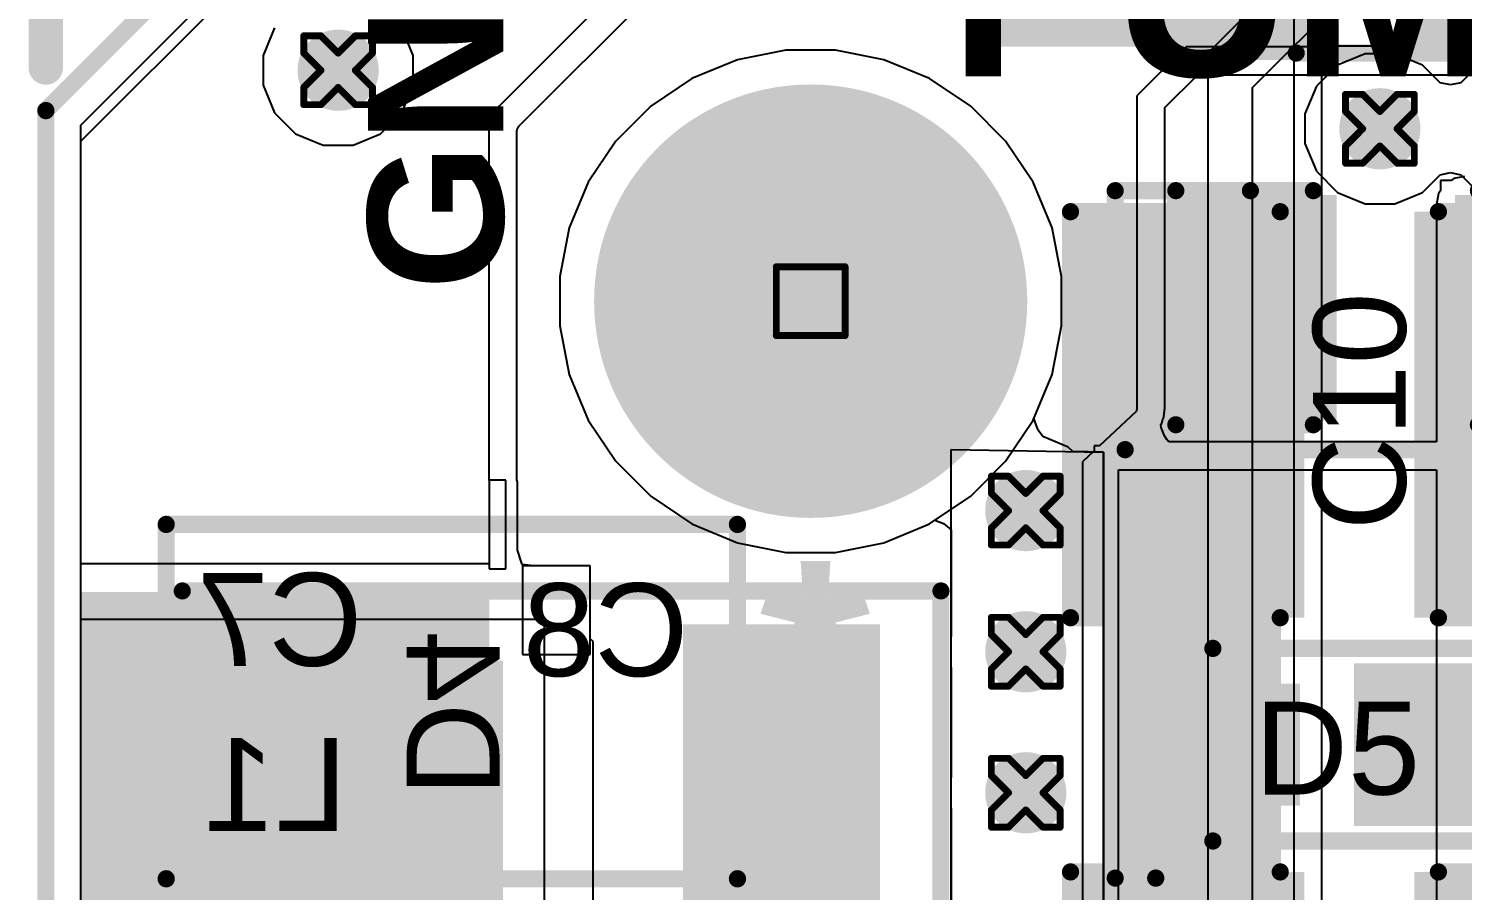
# Model space of a CAD drawing. Header units: inches. Extents: x -6 to 328, y -6 to 90.
# Drawn here: x -5.78 to 4.81, y 26.65 to 33.01 of the extents above; entities that cross this region are included whole.
import ezdxf

# ---------------------------------------------------------------- set-up
doc = ezdxf.new("R2010")
doc.units = ezdxf.units.IN
for name, color, linetype in [('Board Outline', 216, 'Continuous'), ('Bottom Layer', 5, 'Continuous'), ('Bottom Overlay', 54, 'Continuous'), ('Bottom Paste', 16, 'Continuous'), ('Bottom Solder', 6, 'Continuous'), ('Designators', 56, 'Continuous'), ('Dimensions', 6, 'Continuous'), ('Drill Drawing', 1, 'Continuous'), ('GND', 76, 'Continuous'), ('Pad Holes', 156, 'Continuous'), ('PWR', 16, 'Continuous'), ('Top Layer', 1, 'Continuous'), ('Top Overlay', 2, 'Continuous'), ('Top Paste', 8, 'Continuous'), ('Top Solder', 216, 'Continuous'), ('Via Holes', 16, 'Continuous')]:
    doc.layers.add(name, color=color, linetype=linetype)
doc.styles.add('Arial', font='', dxfattribs={"height": 0.2})
doc.styles.add('Arial_Bold', font='', dxfattribs={"height": 0.2})
doc.styles.get('Arial').set_extended_font_data('Arial')
doc.styles.get('Arial_Bold').set_extended_font_data('Arial', bold=True)

# ---------------------------------------------------------------- blocks, each defined once
blk = doc.blocks.new('FEXL0550A_150M_46')
at = {"layer": 'Top Layer'}
for points in [[(-2.25, 2.35), (-1, 2.35), (-1, -2.35), (-2.25, -2.35)], [(1, 2.35), (2.25, 2.35), (2.25, -2.35), (1, -2.35)]]:
    blk.add_hatch(color=1, dxfattribs=at).paths.add_polyline_path(points)
at = {"layer": 'Top Paste'}
for points in [[(-2.25, 2.35), (-1, 2.35), (-1, -2.35), (-2.25, -2.35)], [(1, 2.35), (2.25, 2.35), (2.25, -2.35), (1, -2.35)]]:
    blk.add_hatch(color=8, dxfattribs=at).paths.add_polyline_path(points)
at = {"layer": 'Top Solder'}
for points in [[(-2.352, 2.452), (-0.898, 2.452), (-0.898, -2.452), (-2.352, -2.452)], [(0.898, 2.452), (2.352, 2.452), (2.352, -2.452), (0.898, -2.452)]]:
    blk.add_hatch(color=216, dxfattribs=at).paths.add_polyline_path(points)
at = {"layer": 'Top Overlay', "const_width": 0.127}
for points in [[(-2.802, 2.699), (2.802, 2.699)], [(-2.802, -2.692), (-2.802, 2.699)], [(2.802, -2.692), (2.802, 2.699)], [(-2.794, -2.692), (2.802, -2.692)]]:
    blk.add_lwpolyline(points, dxfattribs=at)
at = {"layer": 'Top Overlay', "const_width": 0.0635}
for points in [[(-2.834, 2.699, 1), (-2.771, 2.699, 1)], [(-2.834, 2.699, 1), (-2.771, 2.699, 1)], [(2.771, 2.699, 1), (2.834, 2.699, 1)], [(2.771, 2.699, 1), (2.834, 2.699, 1)], [(-2.834, -2.692, 1), (-2.771, -2.692, 1)], [(-2.826, -2.692, 1), (-2.762, -2.692, 1)], [(2.771, -2.692, 1), (2.834, -2.692, 1)], [(2.771, -2.692, 1), (2.834, -2.692, 1)]]:
    blk.add_lwpolyline(points, format="xyb", close=True, dxfattribs=at)
blk = doc.blocks.new('FNR4030S3R9MT_B_47')
at = {"layer": 'Bottom Layer'}
for points in [[(-2.05, 1.85), (-0.95, 1.85), (-0.95, -1.85), (-2.05, -1.85)], [(0.95, 1.85), (2.05, 1.85), (2.05, -1.85), (0.95, -1.85)]]:
    blk.add_hatch(color=5, dxfattribs=at).paths.add_polyline_path(points)
at = {"layer": 'Bottom Paste'}
for points in [[(-2.05, 1.85), (-0.95, 1.85), (-0.95, -1.85), (-2.05, -1.85)], [(0.95, 1.85), (2.05, 1.85), (2.05, -1.85), (0.95, -1.85)]]:
    blk.add_hatch(color=16, dxfattribs=at).paths.add_polyline_path(points)
at = {"layer": 'Bottom Solder'}
for points in [[(-2.152, 1.952), (-0.848, 1.952), (-0.848, -1.952), (-2.152, -1.952)], [(0.848, 1.952), (2.152, 1.952), (2.152, -1.952), (0.848, -1.952)]]:
    blk.add_hatch(color=6, dxfattribs=at).paths.add_polyline_path(points)
at = {"layer": 'Bottom Overlay', "const_width": 0.127}
for points in [[(-2, 2), (2, 2)], [(-2, -2), (2, -2)]]:
    blk.add_lwpolyline(points, dxfattribs=at)
at = {"layer": 'Bottom Overlay', "const_width": 0.0635}
for points in [[(-2.032, 2, 1), (-1.968, 2, 1)], [(1.968, 2, 1), (2.032, 2, 1)], [(-2.032, -2, 1), (-1.968, -2, 1)], [(1.968, -2, 1), (2.032, -2, 1)]]:
    blk.add_lwpolyline(points, format="xyb", close=True, dxfattribs=at)
blk = doc.blocks.new('SOD_523F_B_55')
at = {"layer": 'Bottom Layer'}
for points in [[(-1.4, 0.26), (-0.6, 0.26), (-0.6, -0.26), (-1.4, -0.26)], [(0.6, 0.26), (1.4, 0.26), (1.4, -0.26), (0.6, -0.26)]]:
    blk.add_hatch(color=5, dxfattribs=at).paths.add_polyline_path(points)
at = {"layer": 'Bottom Overlay'}
for points in [[(0.737, 0.33), (1.778, 0.33), (1.778, 0.508), (0.737, 0.508)], [(1.499, -0.356), (1.778, -0.356), (1.778, 0.381), (1.499, 0.381)], [(0.737, -0.508), (1.778, -0.508), (1.778, -0.33), (0.737, -0.33)]]:
    blk.add_hatch(color=54, dxfattribs=at).paths.add_polyline_path(points)
at = {"layer": 'Bottom Paste'}
for points in [[(-1.4, 0.26), (-0.6, 0.26), (-0.6, -0.26), (-1.4, -0.26)], [(0.6, 0.26), (1.4, 0.26), (1.4, -0.26), (0.6, -0.26)]]:
    blk.add_hatch(color=16, dxfattribs=at).paths.add_polyline_path(points)
at = {"layer": 'Bottom Solder'}
for points in [[(-1.502, 0.362), (-0.498, 0.362), (-0.498, -0.362), (-1.502, -0.362)], [(0.498, 0.362), (1.502, 0.362), (1.502, -0.362), (0.498, -0.362)]]:
    blk.add_hatch(color=6, dxfattribs=at).paths.add_polyline_path(points)
at = {"layer": 'Bottom Overlay', "const_width": 0.127}
for points in [[(0.737, 0.457), (-0.635, 0.457)], [(-0.635, 0.457), (-0.635, 0.377)], [(-0.635, -0.381), (-0.635, -0.461)], [(0.737, -0.457), (-0.635, -0.457)]]:
    blk.add_lwpolyline(points, dxfattribs=at)
at = {"layer": 'Bottom Overlay', "const_width": 0.0635}
for points in [[(-0.667, 0.457, 1), (-0.603, 0.457, 1)], [(-0.667, 0.457, 1), (-0.603, 0.457, 1)], [(-0.667, 0.377, 1), (-0.603, 0.377, 1)], [(0.705, 0.457, 1), (0.768, 0.457, 1)], [(-0.667, -0.381, 1), (-0.603, -0.381, 1)], [(-0.667, -0.457, 1), (-0.603, -0.457, 1)], [(-0.667, -0.461, 1), (-0.603, -0.461, 1)], [(0.705, -0.457, 1), (0.768, -0.457, 1)]]:
    blk.add_lwpolyline(points, format="xyb", close=True, dxfattribs=at)
blk = doc.blocks.new('M____SMP_56')
at = {"layer": 'Top Layer'}
for points in [[(-1.95, 0.55), (0.05, 0.55), (0.05, -0.55), (-1.95, -0.55)], [(0.55, 0.4), (1.35, 0.4), (1.35, -0.4), (0.55, -0.4)]]:
    blk.add_hatch(color=1, dxfattribs=at).paths.add_polyline_path(points)
at = {"layer": 'Top Overlay'}
for points in [[(1.146, 0.457), (1.425, 0.457), (1.425, 0.762), (1.146, 0.762)], [(1.755, 0.762), (1.4, 0.762), (1.4, -0.762), (1.755, -0.762)], [(1.146, -0.762), (1.425, -0.762), (1.425, -0.457), (1.146, -0.457)]]:
    blk.add_hatch(color=2, dxfattribs=at).paths.add_polyline_path(points)
at = {"layer": 'Top Paste'}
for points in [[(-1.95, 0.55), (0.05, 0.55), (0.05, -0.55), (-1.95, -0.55)], [(0.55, 0.4), (1.35, 0.4), (1.35, -0.4), (0.55, -0.4)]]:
    blk.add_hatch(color=8, dxfattribs=at).paths.add_polyline_path(points)
at = {"layer": 'Top Solder'}
for points in [[(-2.001, 0.601), (0.101, 0.601), (0.101, -0.601), (-2.001, -0.601)], [(0.499, 0.451), (1.401, 0.451), (1.401, -0.451), (0.499, -0.451)]]:
    blk.add_hatch(color=216, dxfattribs=at).paths.add_polyline_path(points)
at = {"layer": 'Top Overlay', "const_width": 0.127}
for points in [[(1.143, 0.711), (-1.092, 0.711)], [(1.143, -0.711), (-1.092, -0.711)]]:
    blk.add_lwpolyline(points, dxfattribs=at)
at = {"layer": 'Top Overlay', "const_width": 0.0635}
for points in [[(-1.124, 0.711, 1), (-1.06, 0.711, 1)], [(1.111, 0.711, 1), (1.175, 0.711, 1)], [(-1.124, -0.711, 1), (-1.06, -0.711, 1)], [(1.111, -0.711, 1), (1.175, -0.711, 1)]]:
    blk.add_lwpolyline(points, format="xyb", close=True, dxfattribs=at)
blk = doc.blocks.new('C___1210_89')
at = {"layer": 'Top Layer'}
for points in [[(-2.032, 1.397), (-0.508, 1.397), (-0.508, -1.397), (-2.032, -1.397)], [(0.508, 1.397), (2.032, 1.397), (2.032, -1.397), (0.508, -1.397)]]:
    blk.add_hatch(color=1, dxfattribs=at).paths.add_polyline_path(points)
at = {"layer": 'Top Paste'}
for points in [[(-2.032, 1.397), (-0.508, 1.397), (-0.508, -1.397), (-2.032, -1.397)], [(0.508, 1.397), (2.032, 1.397), (2.032, -1.397), (0.508, -1.397)]]:
    blk.add_hatch(color=8, dxfattribs=at).paths.add_polyline_path(points)
at = {"layer": 'Top Solder'}
for points in [[(-2.1336, 1.4986), (-0.4064, 1.4986), (-0.4064, -1.4986), (-2.1336, -1.4986)], [(0.4064, 1.4986), (2.1336, 1.4986), (2.1336, -1.4986), (0.4064, -1.4986)]]:
    blk.add_hatch(color=216, dxfattribs=at).paths.add_polyline_path(points)
at = {"layer": 'Top Overlay', "const_width": 0.127}
for points in [[(-2.1336, 1.4986), (-2.1336, -1.4986)], [(-0.5842, 1.4986), (-2.1336, 1.4986)], [(2.1336, 1.4986), (0.5842, 1.4986)], [(2.1336, 1.4986), (2.1336, -1.4986)], [(-0.5842, -1.4986), (-2.1336, -1.4986)], [(2.1336, -1.4986), (0.5842, -1.4986)]]:
    blk.add_lwpolyline(points, dxfattribs=at)
at = {"layer": 'Top Overlay', "const_width": 0.0635}
for points in [[(-2.16535, 1.4986, 1), (-2.10185, 1.4986, 1)], [(-2.16535, 1.4986, 1), (-2.10185, 1.4986, 1)], [(-0.61595, 1.4986, 1), (-0.55245, 1.4986, 1)], [(0.55245, 1.4986, 1), (0.61595, 1.4986, 1)], [(2.10185, 1.4986, 1), (2.16535, 1.4986, 1)], [(2.10185, 1.4986, 1), (2.16535, 1.4986, 1)], [(-2.16535, -1.4986, 1), (-2.10185, -1.4986, 1)], [(-2.16535, -1.4986, 1), (-2.10185, -1.4986, 1)], [(-0.61595, -1.4986, 1), (-0.55245, -1.4986, 1)], [(0.55245, -1.4986, 1), (0.61595, -1.4986, 1)], [(2.10185, -1.4986, 1), (2.16535, -1.4986, 1)], [(2.10185, -1.4986, 1), (2.16535, -1.4986, 1)]]:
    blk.add_lwpolyline(points, format="xyb", close=True, dxfattribs=at)
blk = doc.blocks.new('C___1210_90')
at = {"layer": 'Top Layer'}
for points in [[(-2.032, 1.397), (-0.508, 1.397), (-0.508, -1.397), (-2.032, -1.397)], [(0.508, 1.397), (2.032, 1.397), (2.032, -1.397), (0.508, -1.397)]]:
    blk.add_hatch(color=1, dxfattribs=at).paths.add_polyline_path(points)
at = {"layer": 'Top Paste'}
for points in [[(-2.032, 1.397), (-0.508, 1.397), (-0.508, -1.397), (-2.032, -1.397)], [(0.508, 1.397), (2.032, 1.397), (2.032, -1.397), (0.508, -1.397)]]:
    blk.add_hatch(color=8, dxfattribs=at).paths.add_polyline_path(points)
at = {"layer": 'Top Solder'}
for points in [[(-2.1336, 1.4986), (-0.4064, 1.4986), (-0.4064, -1.4986), (-2.1336, -1.4986)], [(0.4064, 1.4986), (2.1336, 1.4986), (2.1336, -1.4986), (0.4064, -1.4986)]]:
    blk.add_hatch(color=216, dxfattribs=at).paths.add_polyline_path(points)
at = {"layer": 'Top Overlay', "const_width": 0.127}
for points in [[(-0.5842, 1.4986), (-2.1336, 1.4986)], [(-2.1336, 1.4986), (-2.1336, -1.4986)], [(2.1336, 1.4986), (0.5842, 1.4986)], [(2.1336, 1.4986), (2.1336, -1.4986)], [(-0.5842, -1.4986), (-2.1336, -1.4986)], [(2.1336, -1.4986), (0.5842, -1.4986)]]:
    blk.add_lwpolyline(points, dxfattribs=at)
at = {"layer": 'Top Overlay', "const_width": 0.0635}
for points in [[(-2.16535, 1.4986, 1), (-2.10185, 1.4986, 1)], [(-2.16535, 1.4986, 1), (-2.10185, 1.4986, 1)], [(-0.61595, 1.4986, 1), (-0.55245, 1.4986, 1)], [(0.55245, 1.4986, 1), (0.61595, 1.4986, 1)], [(2.10185, 1.4986, 1), (2.16535, 1.4986, 1)], [(2.10185, 1.4986, 1), (2.16535, 1.4986, 1)], [(-2.16535, -1.4986, 1), (-2.10185, -1.4986, 1)], [(-2.16535, -1.4986, 1), (-2.10185, -1.4986, 1)], [(-0.61595, -1.4986, 1), (-0.55245, -1.4986, 1)], [(0.55245, -1.4986, 1), (0.61595, -1.4986, 1)], [(2.10185, -1.4986, 1), (2.16535, -1.4986, 1)], [(2.10185, -1.4986, 1), (2.16535, -1.4986, 1)]]:
    blk.add_lwpolyline(points, format="xyb", close=True, dxfattribs=at)
blk = doc.blocks.new('C___0805_B_92')
at = {"layer": 'Bottom Layer'}
for points in [[(-1.524, 0.762), (-0.508, 0.762), (-0.508, -0.762), (-1.524, -0.762)], [(0.508, 0.762), (1.524, 0.762), (1.524, -0.762), (0.508, -0.762)]]:
    blk.add_hatch(color=5, dxfattribs=at).paths.add_polyline_path(points)
at = {"layer": 'Bottom Paste'}
for points in [[(-1.524, 0.762), (-0.508, 0.762), (-0.508, -0.762), (-1.524, -0.762)], [(0.508, 0.762), (1.524, 0.762), (1.524, -0.762), (0.508, -0.762)]]:
    blk.add_hatch(color=16, dxfattribs=at).paths.add_polyline_path(points)
at = {"layer": 'Bottom Solder'}
for points in [[(-1.594, 0.832), (-0.438, 0.832), (-0.438, -0.832), (-1.594, -0.832)], [(0.438, 0.832), (1.594, 0.832), (1.594, -0.832), (0.438, -0.832)]]:
    blk.add_hatch(color=6, dxfattribs=at).paths.add_polyline_path(points)
at = {"layer": 'Bottom Overlay', "const_width": 0.127}
for points in [[(-1.626, 0.864), (-0.61, 0.864)], [(-1.626, -0.864), (-1.626, 0.864)], [(0.61, 0.864), (1.626, 0.864)], [(1.626, -0.864), (1.626, 0.864)], [(-1.626, -0.864), (-0.61, -0.864)], [(0.61, -0.864), (1.626, -0.864)]]:
    blk.add_lwpolyline(points, dxfattribs=at)
at = {"layer": 'Bottom Overlay', "const_width": 0.0635}
for points in [[(-1.657, 0.864, 1), (-1.594, 0.864, 1)], [(-1.657, 0.864, 1), (-1.594, 0.864, 1)], [(-0.641, 0.864, 1), (-0.578, 0.864, 1)], [(0.578, 0.864, 1), (0.641, 0.864, 1)], [(1.594, 0.864, 1), (1.657, 0.864, 1)], [(1.594, 0.864, 1), (1.657, 0.864, 1)], [(-1.657, -0.864, 1), (-1.594, -0.864, 1)], [(-1.657, -0.864, 1), (-1.594, -0.864, 1)], [(-0.641, -0.864, 1), (-0.578, -0.864, 1)], [(0.578, -0.864, 1), (0.641, -0.864, 1)], [(1.594, -0.864, 1), (1.657, -0.864, 1)], [(1.594, -0.864, 1), (1.657, -0.864, 1)]]:
    blk.add_lwpolyline(points, format="xyb", close=True, dxfattribs=at)

msp = doc.modelspace()

# ---------------------------------------------------------------- hatches: boundary and pattern name
at = {"layer": 'Bottom Layer'}
for points in [[(4.323, 32.879), (7.307, 32.879), (7.307, 36.391), (4.323, 36.391)], [(1.238, 32.879), (3.723, 32.879), (3.723, 36.21), (1.238, 36.21)], [(-5.391, 20.168), (-2.272, 20.168), (-2.272, 28.346), (-5.391, 28.346)]]:
    msp.add_hatch(color=5, dxfattribs=at).paths.add_polyline_path(points)
h = msp.add_hatch(color=5, dxfattribs=at)
edge = h.paths.add_edge_path()
edge.add_arc((-3.491, 32.705), 0.3, 0, 360)
h = msp.add_hatch(color=5, dxfattribs=at)
edge = h.paths.add_edge_path()
edge.add_arc((4.205, 32.273), 0.3, 0, 360)
h = msp.add_hatch(color=5, dxfattribs=at)
edge = h.paths.add_edge_path()
edge.add_arc((1.589, 29.454), 0.3, 0, 360)
h = msp.add_hatch(color=5, dxfattribs=at)
edge = h.paths.add_edge_path()
edge.add_arc((1.589, 28.412), 0.3, 0, 360)
h = msp.add_hatch(color=5, dxfattribs=at)
edge = h.paths.add_edge_path()
edge.add_arc((1.589, 27.371), 0.3, 0, 360)
at = {"layer": 'Bottom Solder'}
h = msp.add_hatch(color=6, dxfattribs=at)
edge = h.paths.add_edge_path()
edge.add_arc((0, 31), 0.102, 0, 360)
at = {"layer": 'GND'}
h = msp.add_hatch(color=76, dxfattribs=at)
edge = h.paths.add_edge_path()
edge.add_arc((-3.491, 32.705), 0.3, 0, 360)
h = msp.add_hatch(color=76, dxfattribs=at)
edge = h.paths.add_edge_path()
edge.add_arc((4.205, 32.273), 0.3, 0, 360)
h = msp.add_hatch(color=76, dxfattribs=at)
edge = h.paths.add_edge_path()
edge.add_arc((1.589, 29.454), 0.3, 0, 360)
h = msp.add_hatch(color=76, dxfattribs=at)
edge = h.paths.add_edge_path()
edge.add_arc((1.589, 28.412), 0.3, 0, 360)
h = msp.add_hatch(color=76, dxfattribs=at)
edge = h.paths.add_edge_path()
edge.add_arc((1.589, 27.371), 0.3, 0, 360)
at = {"layer": 'Pad Holes'}
h = msp.add_hatch(color=7, dxfattribs=at)
edge = h.paths.add_edge_path()
edge.add_arc((0, 31), 1.6, 0, 360)
at = {"layer": 'PWR'}
h = msp.add_hatch(color=16, dxfattribs=at)
edge = h.paths.add_edge_path()
edge.add_arc((-3.491, 32.705), 0.3, 0, 360)
h = msp.add_hatch(color=16, dxfattribs=at)
edge = h.paths.add_edge_path()
edge.add_arc((4.205, 32.273), 0.3, 0, 360)
h = msp.add_hatch(color=16, dxfattribs=at)
edge = h.paths.add_edge_path()
edge.add_arc((1.589, 29.454), 0.3, 0, 360)
h = msp.add_hatch(color=16, dxfattribs=at)
edge = h.paths.add_edge_path()
edge.add_arc((1.589, 28.412), 0.3, 0, 360)
h = msp.add_hatch(color=16, dxfattribs=at)
edge = h.paths.add_edge_path()
edge.add_arc((1.589, 27.371), 0.3, 0, 360)
at = {"layer": 'Top Layer'}
h = msp.add_hatch(color=1, dxfattribs=at)
edge = h.paths.add_edge_path()
edge.add_arc((-3.491, 32.705), 0.3, 0, 360)
h = msp.add_hatch(color=1, dxfattribs=at)
edge = h.paths.add_edge_path()
edge.add_arc((4.205, 32.273), 0.3, 0, 360)
h = msp.add_hatch(color=1, dxfattribs=at)
edge = h.paths.add_edge_path()
edge.add_arc((1.589, 29.454), 0.3, 0, 360)
msp.add_hatch(color=1, dxfattribs=at).paths.add_polyline_path([(-5.391, 19.434), (-2.374, 19.434), (-2.374, 28.854), (-5.391, 28.854)])
h = msp.add_hatch(color=1, dxfattribs=at)
edge = h.paths.add_edge_path()
edge.add_arc((1.589, 28.412), 0.3, 0, 360)
h = msp.add_hatch(color=1, dxfattribs=at)
edge = h.paths.add_edge_path()
edge.add_arc((1.589, 27.371), 0.3, 0, 360)
at = {"layer": 'Top Solder'}
h = msp.add_hatch(color=216, dxfattribs=at)
edge = h.paths.add_edge_path()
edge.add_arc((0, 31), 0.102, 0, 360)
at = {"layer": 'Via Holes'}
h = msp.add_hatch(color=7, dxfattribs=at)
edge = h.paths.add_edge_path()
edge.add_arc((-3.491, 32.705), 0.15, 0, 360)
h = msp.add_hatch(color=7, dxfattribs=at)
edge = h.paths.add_edge_path()
edge.add_arc((4.205, 32.273), 0.15, 0, 360)
h = msp.add_hatch(color=7, dxfattribs=at)
edge = h.paths.add_edge_path()
edge.add_arc((1.589, 29.454), 0.15, 0, 360)
h = msp.add_hatch(color=7, dxfattribs=at)
edge = h.paths.add_edge_path()
edge.add_arc((1.589, 28.412), 0.15, 0, 360)
h = msp.add_hatch(color=7, dxfattribs=at)
edge = h.paths.add_edge_path()
edge.add_arc((1.589, 27.371), 0.15, 0, 360)

# ---------------------------------------------------------------- linework, layer by layer
at = {"layer": 'Board Outline', "const_width": 0.127}
for points in [[(-5.65, 32.407), (-1.407, 36.65)], [(-5.65, 32.407), (-5.65, -1.407)]]:
    msp.add_lwpolyline(points, dxfattribs=at)
at = {"layer": 'Board Outline', "const_width": 0.0635}
msp.add_lwpolyline([(-5.682, 32.407, 1), (-5.618, 32.407, 1)], format="xyb", close=True, dxfattribs=at)
msp.add_lwpolyline([(-5.682, 32.407, 1), (-5.618, 32.407, 1)], format="xyb", close=True, dxfattribs=at)
at = {"layer": 'Bottom Layer'}
for p, q in [((-5.391, 32.182), (-1.182, 36.391)), ((3.723, 34.063), (3.723, 32.883)), ((-3.961, 33.019), (-4.045, 32.815)), ((-2.937, 32.815), (-3.021, 33.019)), ((-0.183, 32.854), (-0.541, 32.783)), ((0.183, 32.854), (-0.183, 32.854)), ((0.541, 32.783), (0.183, 32.854)), ((2.773, 32.879), (2.591, 32.698)), ((2.859, 32.879), (2.773, 32.879)), ((3.702, 32.879), (2.859, 32.879)), ((2.859, 32.879), (2.859, 32.879)), ((2.859, 32.879), (2.859, 32.879)), ((3.723, 32.883), (3.702, 32.879)), ((4.323, 32.883), (3.723, 32.883)), ((3.723, 32.883), (3.723, 32.672)), ((4.323, 32.672), (4.323, 32.883)), ((-4.045, 32.815), (-4.045, 32.595)), ((-2.937, 32.595), (-2.937, 32.815)), ((-0.541, 32.783), (-0.878, 32.643)), ((0.878, 32.643), (0.541, 32.783)), ((-0.878, 32.643), (-1.182, 32.44)), ((1.182, 32.44), (0.878, 32.643)), ((2.591, 32.698), (2.47, 32.577)), ((2.617, 32.43), (2.859, 32.672)), ((2.859, 32.672), (7.307, 32.672)), ((3.723, 32.672), (4.323, 32.672)), ((-4.045, 32.595), (-3.961, 32.391)), ((-3.021, 32.391), (-2.937, 32.595)), ((2.47, 32.577), (2.41, 32.516)), ((2.41, 32.516), (2.41, 30.208)), ((2.47, 32.577), (2.47, 32.577)), ((-1.182, 32.44), (-1.44, 32.182)), ((1.44, 32.182), (1.182, 32.44)), ((2.617, 30.208), (2.617, 32.43)), ((2.617, 32.43), (2.617, 32.43)), ((-3.961, 32.391), (-3.805, 32.235)), ((-3.177, 32.235), (-3.021, 32.391)), ((-3.805, 32.235), (-3.601, 32.151)), ((-3.381, 32.151), (-3.177, 32.235)), ((-5.391, 28.651), (-5.391, 32.182)), ((-3.601, 32.151), (-3.381, 32.151)), ((-1.44, 32.182), (-1.643, 31.878)), ((1.643, 31.878), (1.44, 32.182)), ((4.731, 31.892), (4.653, 31.892)), ((4.653, 31.892), (4.653, 31.814)), ((4.752, 31.906), (4.731, 31.892)), ((4.831, 31.921), (4.752, 31.906)), ((-1.643, 31.878), (-1.783, 31.541)), ((1.783, 31.541), (1.643, 31.878)), ((4.639, 31.794), (4.624, 31.714)), ((4.653, 31.814), (4.639, 31.794)), ((4.624, 31.714), (4.624, 29.962)), ((-1.783, 31.541), (-1.854, 31.183)), ((1.854, 31.183), (1.783, 31.541)), ((-1.854, 31.183), (-1.854, 30.817)), ((1.854, 30.817), (1.854, 31.183)), ((-1.854, 30.817), (-1.783, 30.459)), ((1.783, 30.459), (1.854, 30.817)), ((-1.783, 30.459), (-1.643, 30.122)), ((1.643, 30.122), (1.783, 30.459)), ((2.405, 30.186), (2.134, 29.932)), ((2.406, 30.19), (2.405, 30.188)), ((2.405, 30.188), (2.405, 30.188)), ((2.405, 30.188), (2.405, 30.188)), ((2.405, 30.188), (2.405, 30.186)), ((2.405, 30.186), (2.405, 30.186)), ((2.405, 30.186), (2.405, 30.186)), ((2.405, 30.186), (2.405, 30.186)), ((2.407, 30.194), (2.406, 30.19)), ((2.409, 30.203), (2.407, 30.195)), ((2.407, 30.195), (2.407, 30.194)), ((2.407, 30.194), (2.407, 30.194)), ((2.407, 30.194), (2.407, 30.194)), ((2.41, 30.208), (2.409, 30.203)), ((2.409, 30.203), (2.409, 30.203)), ((2.409, 30.203), (2.409, 30.203)), ((2.612, 30.176), (2.615, 30.188)), ((2.615, 30.195), (2.617, 30.208)), ((2.615, 30.188), (2.615, 30.195)), ((-1.643, 30.122), (-1.44, 29.818)), ((1.44, 29.818), (1.643, 30.122)), ((2.586, 30.087), (2.588, 30.092)), ((2.589, 30.067), (2.586, 30.087)), ((2.588, 30.092), (2.593, 30.1)), ((2.593, 30.1), (2.594, 30.103)), ((2.594, 30.103), (2.596, 30.106)), ((2.596, 30.106), (2.597, 30.109)), ((2.596, 30.106), (2.596, 30.106)), ((2.596, 30.106), (2.596, 30.106)), ((2.596, 30.106), (2.596, 30.106)), ((2.596, 30.106), (2.596, 30.106)), ((2.596, 30.106), (2.596, 30.106)), ((2.597, 30.109), (2.598, 30.111)), ((2.597, 30.109), (2.597, 30.109)), ((2.597, 30.109), (2.597, 30.109)), ((2.597, 30.109), (2.597, 30.109)), ((2.598, 30.111), (2.6, 30.123)), ((2.6, 30.123), (2.603, 30.129)), ((2.603, 30.129), (2.604, 30.136)), ((2.603, 30.129), (2.603, 30.129)), ((2.604, 30.136), (2.608, 30.145)), ((2.608, 30.147), (2.61, 30.156)), ((2.608, 30.145), (2.608, 30.147)), ((2.608, 30.147), (2.608, 30.147)), ((2.61, 30.156), (2.611, 30.16)), ((2.61, 30.156), (2.61, 30.156)), ((2.61, 30.156), (2.61, 30.156)), ((2.611, 30.16), (2.612, 30.164)), ((2.613, 30.171), (2.612, 30.176)), ((2.612, 30.17), (2.613, 30.171)), ((2.612, 30.169), (2.612, 30.17)), ((2.612, 30.164), (2.612, 30.169)), ((2.612, 30.164), (2.612, 30.164)), ((2.615, 30.005), (2.589, 30.067)), ((2.63, 29.98), (2.615, 30.005)), ((2.639, 29.97), (2.63, 29.98)), ((2.095, 29.896), (2.007, 29.813)), ((2.134, 29.932), (2.095, 29.932)), ((2.095, 29.932), (2.095, 29.896)), ((2.65, 29.961), (2.639, 29.97)), ((4.623, 29.961), (2.65, 29.961)), ((4.624, 29.962), (4.623, 29.961)), ((-1.44, 29.818), (-1.182, 29.56)), ((1.182, 29.56), (1.44, 29.818)), ((2.007, 29.813), (2.007, 25.796)), ((2.273, 26.054), (2.273, 29.754)), ((2.273, 29.754), (4.623, 29.754)), ((4.623, 29.754), (4.623, 24.653)), ((-1.182, 29.56), (-0.878, 29.357)), ((0.878, 29.357), (1.182, 29.56)), ((-0.878, 29.357), (-0.541, 29.217)), ((0.541, 29.217), (0.878, 29.357)), ((-0.541, 29.217), (-0.183, 29.146)), ((-0.183, 29.146), (0.183, 29.146)), ((0.183, 29.146), (0.541, 29.217)), ((-1.967, 28.651), (-5.391, 28.651)), ((-1.967, 24.78), (-1.967, 28.651))]:
    msp.add_line(p, q, dxfattribs=at)
at = {"layer": 'Bottom Overlay', "const_width": 0.127}
for points in [[(2.249, 26.741), (2.249, 31.816)], [(2.249, 31.816), (3.248, 31.816)], [(-4.761, 29.352), (-0.541, 29.352)], [(-4.761, 26.736), (-4.761, 29.352)], [(-0.541, 26.736), (-0.541, 29.352)], [(-4.761, 26.736), (-0.541, 26.736)], [(2.249, 26.741), (2.549, 26.741)]]:
    msp.add_lwpolyline(points, dxfattribs=at)
at = {"layer": 'Bottom Overlay', "const_width": 0.0635}
for points in [[(2.218, 31.816, 1), (2.281, 31.816, 1)], [(2.218, 31.816, 1), (2.281, 31.816, 1)], [(3.217, 31.816, 1), (3.28, 31.816, 1)], [(-4.793, 29.352, 1), (-4.729, 29.352, 1)], [(-4.793, 29.352, 1), (-4.729, 29.352, 1)], [(-0.573, 29.352, 1), (-0.509, 29.352, 1)], [(-0.573, 29.352, 1), (-0.509, 29.352, 1)], [(-4.793, 26.736, 1), (-4.729, 26.736, 1)], [(-4.793, 26.736, 1), (-4.729, 26.736, 1)], [(-0.573, 26.736, 1), (-0.509, 26.736, 1)], [(-0.573, 26.736, 1), (-0.509, 26.736, 1)], [(2.218, 26.741, 1), (2.281, 26.741, 1)], [(2.218, 26.741, 1), (2.281, 26.741, 1)], [(2.517, 26.741, 1), (2.581, 26.741, 1)]]:
    msp.add_lwpolyline(points, format="xyb", close=True, dxfattribs=at)
at = {"layer": 'Dimensions', "const_width": 0.254}
msp.add_lwpolyline([(-5.65, 32.725), (-5.65, 43.942)], dxfattribs=at)
at = {"layer": 'Dimensions', "const_width": 0.127}
msp.add_lwpolyline([(-5.714, 32.725, 1), (-5.587, 32.725, 1)], format="xyb", close=True, dxfattribs=at)
at = {"layer": 'Drill Drawing', "const_width": 0.0508}
for points in [[(-3.745, 32.832), (-3.745, 32.959)], [(-3.745, 32.959), (-3.618, 32.959)], [(-3.618, 32.959), (-3.491, 32.832)], [(-3.491, 32.832), (-3.364, 32.959)], [(-3.364, 32.959), (-3.237, 32.959)], [(-3.237, 32.832), (-3.237, 32.959)], [(-3.745, 32.832), (-3.618, 32.705)], [(-3.364, 32.705), (-3.237, 32.832)], [(-3.745, 32.578), (-3.618, 32.705)], [(-3.364, 32.705), (-3.237, 32.578)], [(-3.745, 32.451), (-3.745, 32.578)], [(-3.618, 32.451), (-3.491, 32.578)], [(-3.491, 32.578), (-3.364, 32.451)], [(-3.237, 32.451), (-3.237, 32.578)], [(3.951, 32.4), (3.951, 32.527)], [(3.951, 32.527), (4.078, 32.527)], [(4.078, 32.527), (4.205, 32.4)], [(4.205, 32.4), (4.332, 32.527)], [(4.332, 32.527), (4.459, 32.527)], [(4.459, 32.4), (4.459, 32.527)], [(-3.745, 32.451), (-3.618, 32.451)], [(-3.364, 32.451), (-3.237, 32.451)], [(3.951, 32.4), (4.078, 32.273)], [(4.332, 32.273), (4.459, 32.4)], [(3.951, 32.146), (4.078, 32.273)], [(4.332, 32.273), (4.459, 32.146)], [(3.951, 32.019), (3.951, 32.146)], [(4.078, 32.019), (4.205, 32.146)], [(4.205, 32.146), (4.332, 32.019)], [(4.459, 32.019), (4.459, 32.146)], [(3.951, 32.019), (4.078, 32.019)], [(4.332, 32.019), (4.459, 32.019)], [(-0.254, 31.254), (0.254, 31.254)], [(-0.254, 30.746), (-0.254, 31.254)], [(0.254, 30.746), (0.254, 31.254)], [(-0.254, 30.746), (0.254, 30.746)], [(1.335, 29.581), (1.335, 29.708)], [(1.335, 29.708), (1.462, 29.708)], [(1.462, 29.708), (1.589, 29.581)], [(1.589, 29.581), (1.716, 29.708)], [(1.716, 29.708), (1.843, 29.708)], [(1.843, 29.581), (1.843, 29.708)], [(1.335, 29.581), (1.462, 29.454)], [(1.716, 29.454), (1.843, 29.581)], [(1.335, 29.327), (1.462, 29.454)], [(1.716, 29.454), (1.843, 29.327)], [(1.335, 29.2), (1.335, 29.327)], [(1.462, 29.2), (1.589, 29.327)], [(1.589, 29.327), (1.716, 29.2)], [(1.843, 29.2), (1.843, 29.327)], [(1.335, 29.2), (1.462, 29.2)], [(1.716, 29.2), (1.843, 29.2)], [(1.335, 28.539), (1.335, 28.666)], [(1.335, 28.666), (1.462, 28.666)], [(1.462, 28.666), (1.589, 28.539)], [(1.589, 28.539), (1.716, 28.666)], [(1.716, 28.666), (1.843, 28.666)], [(1.843, 28.539), (1.843, 28.666)], [(1.335, 28.539), (1.462, 28.412)], [(1.716, 28.412), (1.843, 28.539)], [(1.335, 28.285), (1.462, 28.412)], [(1.716, 28.412), (1.843, 28.285)], [(1.335, 28.158), (1.335, 28.285)], [(1.462, 28.158), (1.589, 28.285)], [(1.589, 28.285), (1.716, 28.158)], [(1.843, 28.158), (1.843, 28.285)], [(1.335, 28.158), (1.462, 28.158)], [(1.716, 28.158), (1.843, 28.158)], [(1.335, 27.498), (1.335, 27.625)], [(1.335, 27.625), (1.462, 27.625)], [(1.462, 27.625), (1.589, 27.498)], [(1.589, 27.498), (1.716, 27.625)], [(1.716, 27.625), (1.843, 27.625)], [(1.843, 27.498), (1.843, 27.625)], [(1.335, 27.498), (1.462, 27.371)], [(1.716, 27.371), (1.843, 27.498)], [(1.335, 27.244), (1.462, 27.371)], [(1.716, 27.371), (1.843, 27.244)], [(1.335, 27.117), (1.335, 27.244)], [(1.462, 27.117), (1.589, 27.244)], [(1.589, 27.244), (1.716, 27.117)], [(1.843, 27.117), (1.843, 27.244)], [(1.335, 27.117), (1.462, 27.117)], [(1.716, 27.117), (1.843, 27.117)]]:
    msp.add_lwpolyline(points, dxfattribs=at)
at = {"layer": 'Drill Drawing', "const_width": 0.0254}
for points in [[(-3.758, 32.959, 1), (-3.732, 32.959, 1)], [(-3.758, 32.959, 1), (-3.732, 32.959, 1)], [(-3.631, 32.959, 1), (-3.605, 32.959, 1)], [(-3.631, 32.959, 1), (-3.605, 32.959, 1)], [(-3.377, 32.959, 1), (-3.351, 32.959, 1)], [(-3.377, 32.959, 1), (-3.351, 32.959, 1)], [(-3.25, 32.959, 1), (-3.224, 32.959, 1)], [(-3.25, 32.959, 1), (-3.224, 32.959, 1)], [(-3.758, 32.832, 1), (-3.732, 32.832, 1)], [(-3.758, 32.832, 1), (-3.732, 32.832, 1)], [(-3.504, 32.832, 1), (-3.478, 32.832, 1)], [(-3.504, 32.832, 1), (-3.478, 32.832, 1)], [(-3.25, 32.832, 1), (-3.224, 32.832, 1)], [(-3.25, 32.832, 1), (-3.224, 32.832, 1)], [(-3.631, 32.705, 1), (-3.605, 32.705, 1)], [(-3.631, 32.705, 1), (-3.605, 32.705, 1)], [(-3.377, 32.705, 1), (-3.351, 32.705, 1)], [(-3.377, 32.705, 1), (-3.351, 32.705, 1)], [(-3.758, 32.578, 1), (-3.732, 32.578, 1)], [(-3.758, 32.578, 1), (-3.732, 32.578, 1)], [(-3.504, 32.578, 1), (-3.478, 32.578, 1)], [(-3.504, 32.578, 1), (-3.478, 32.578, 1)], [(-3.25, 32.578, 1), (-3.224, 32.578, 1)], [(-3.25, 32.578, 1), (-3.224, 32.578, 1)], [(3.938, 32.527, 1), (3.964, 32.527, 1)], [(3.938, 32.527, 1), (3.964, 32.527, 1)], [(4.065, 32.527, 1), (4.091, 32.527, 1)], [(4.065, 32.527, 1), (4.091, 32.527, 1)], [(4.319, 32.527, 1), (4.345, 32.527, 1)], [(4.319, 32.527, 1), (4.345, 32.527, 1)], [(4.446, 32.527, 1), (4.472, 32.527, 1)], [(4.446, 32.527, 1), (4.472, 32.527, 1)], [(-3.758, 32.451, 1), (-3.732, 32.451, 1)], [(-3.758, 32.451, 1), (-3.732, 32.451, 1)], [(-3.631, 32.451, 1), (-3.605, 32.451, 1)], [(-3.631, 32.451, 1), (-3.605, 32.451, 1)], [(-3.377, 32.451, 1), (-3.351, 32.451, 1)], [(-3.377, 32.451, 1), (-3.351, 32.451, 1)], [(-3.25, 32.451, 1), (-3.224, 32.451, 1)], [(-3.25, 32.451, 1), (-3.224, 32.451, 1)], [(3.938, 32.4, 1), (3.964, 32.4, 1)], [(3.938, 32.4, 1), (3.964, 32.4, 1)], [(4.192, 32.4, 1), (4.218, 32.4, 1)], [(4.192, 32.4, 1), (4.218, 32.4, 1)], [(4.446, 32.4, 1), (4.472, 32.4, 1)], [(4.446, 32.4, 1), (4.472, 32.4, 1)], [(4.065, 32.273, 1), (4.091, 32.273, 1)], [(4.065, 32.273, 1), (4.091, 32.273, 1)], [(4.319, 32.273, 1), (4.345, 32.273, 1)], [(4.319, 32.273, 1), (4.345, 32.273, 1)], [(3.938, 32.146, 1), (3.964, 32.146, 1)], [(3.938, 32.146, 1), (3.964, 32.146, 1)], [(4.192, 32.146, 1), (4.218, 32.146, 1)], [(4.192, 32.146, 1), (4.218, 32.146, 1)], [(4.446, 32.146, 1), (4.472, 32.146, 1)], [(4.446, 32.146, 1), (4.472, 32.146, 1)], [(3.938, 32.019, 1), (3.964, 32.019, 1)], [(3.938, 32.019, 1), (3.964, 32.019, 1)], [(4.065, 32.019, 1), (4.091, 32.019, 1)], [(4.065, 32.019, 1), (4.091, 32.019, 1)], [(4.319, 32.019, 1), (4.345, 32.019, 1)], [(4.319, 32.019, 1), (4.345, 32.019, 1)], [(4.446, 32.019, 1), (4.472, 32.019, 1)], [(4.446, 32.019, 1), (4.472, 32.019, 1)], [(-0.267, 31.254, 1), (-0.241, 31.254, 1)], [(-0.267, 31.254, 1), (-0.241, 31.254, 1)], [(0.241, 31.254, 1), (0.267, 31.254, 1)], [(0.241, 31.254, 1), (0.267, 31.254, 1)], [(-0.267, 30.746, 1), (-0.241, 30.746, 1)], [(-0.267, 30.746, 1), (-0.241, 30.746, 1)], [(0.241, 30.746, 1), (0.267, 30.746, 1)], [(0.241, 30.746, 1), (0.267, 30.746, 1)], [(1.322, 29.708, 1), (1.348, 29.708, 1)], [(1.322, 29.708, 1), (1.348, 29.708, 1)], [(1.449, 29.708, 1), (1.475, 29.708, 1)], [(1.449, 29.708, 1), (1.475, 29.708, 1)], [(1.703, 29.708, 1), (1.729, 29.708, 1)], [(1.703, 29.708, 1), (1.729, 29.708, 1)], [(1.83, 29.708, 1), (1.856, 29.708, 1)], [(1.83, 29.708, 1), (1.856, 29.708, 1)], [(1.322, 29.581, 1), (1.348, 29.581, 1)], [(1.322, 29.581, 1), (1.348, 29.581, 1)], [(1.576, 29.581, 1), (1.602, 29.581, 1)], [(1.576, 29.581, 1), (1.602, 29.581, 1)], [(1.83, 29.581, 1), (1.856, 29.581, 1)], [(1.83, 29.581, 1), (1.856, 29.581, 1)], [(1.449, 29.454, 1), (1.475, 29.454, 1)], [(1.449, 29.454, 1), (1.475, 29.454, 1)], [(1.703, 29.454, 1), (1.729, 29.454, 1)], [(1.703, 29.454, 1), (1.729, 29.454, 1)], [(1.322, 29.327, 1), (1.348, 29.327, 1)], [(1.322, 29.327, 1), (1.348, 29.327, 1)], [(1.576, 29.327, 1), (1.602, 29.327, 1)], [(1.576, 29.327, 1), (1.602, 29.327, 1)], [(1.83, 29.327, 1), (1.856, 29.327, 1)], [(1.83, 29.327, 1), (1.856, 29.327, 1)], [(1.322, 29.2, 1), (1.348, 29.2, 1)], [(1.322, 29.2, 1), (1.348, 29.2, 1)], [(1.449, 29.2, 1), (1.475, 29.2, 1)], [(1.449, 29.2, 1), (1.475, 29.2, 1)], [(1.703, 29.2, 1), (1.729, 29.2, 1)], [(1.703, 29.2, 1), (1.729, 29.2, 1)], [(1.83, 29.2, 1), (1.856, 29.2, 1)], [(1.83, 29.2, 1), (1.856, 29.2, 1)], [(1.322, 28.666, 1), (1.348, 28.666, 1)], [(1.322, 28.666, 1), (1.348, 28.666, 1)], [(1.449, 28.666, 1), (1.475, 28.666, 1)], [(1.449, 28.666, 1), (1.475, 28.666, 1)], [(1.703, 28.666, 1), (1.729, 28.666, 1)], [(1.703, 28.666, 1), (1.729, 28.666, 1)], [(1.83, 28.666, 1), (1.856, 28.666, 1)], [(1.83, 28.666, 1), (1.856, 28.666, 1)], [(1.322, 28.539, 1), (1.348, 28.539, 1)], [(1.322, 28.539, 1), (1.348, 28.539, 1)], [(1.576, 28.539, 1), (1.602, 28.539, 1)], [(1.576, 28.539, 1), (1.602, 28.539, 1)], [(1.83, 28.539, 1), (1.856, 28.539, 1)], [(1.83, 28.539, 1), (1.856, 28.539, 1)], [(1.449, 28.412, 1), (1.475, 28.412, 1)], [(1.449, 28.412, 1), (1.475, 28.412, 1)], [(1.703, 28.412, 1), (1.729, 28.412, 1)], [(1.703, 28.412, 1), (1.729, 28.412, 1)], [(1.322, 28.285, 1), (1.348, 28.285, 1)], [(1.322, 28.285, 1), (1.348, 28.285, 1)], [(1.576, 28.285, 1), (1.602, 28.285, 1)], [(1.576, 28.285, 1), (1.602, 28.285, 1)], [(1.83, 28.285, 1), (1.856, 28.285, 1)], [(1.83, 28.285, 1), (1.856, 28.285, 1)], [(1.322, 28.158, 1), (1.348, 28.158, 1)], [(1.322, 28.158, 1), (1.348, 28.158, 1)], [(1.449, 28.158, 1), (1.475, 28.158, 1)], [(1.449, 28.158, 1), (1.475, 28.158, 1)], [(1.703, 28.158, 1), (1.729, 28.158, 1)], [(1.703, 28.158, 1), (1.729, 28.158, 1)], [(1.83, 28.158, 1), (1.856, 28.158, 1)], [(1.83, 28.158, 1), (1.856, 28.158, 1)], [(1.322, 27.625, 1), (1.348, 27.625, 1)], [(1.322, 27.625, 1), (1.348, 27.625, 1)], [(1.449, 27.625, 1), (1.475, 27.625, 1)], [(1.449, 27.625, 1), (1.475, 27.625, 1)], [(1.703, 27.625, 1), (1.729, 27.625, 1)], [(1.703, 27.625, 1), (1.729, 27.625, 1)], [(1.83, 27.625, 1), (1.856, 27.625, 1)], [(1.83, 27.625, 1), (1.856, 27.625, 1)], [(1.322, 27.498, 1), (1.348, 27.498, 1)], [(1.322, 27.498, 1), (1.348, 27.498, 1)], [(1.576, 27.498, 1), (1.602, 27.498, 1)], [(1.576, 27.498, 1), (1.602, 27.498, 1)], [(1.83, 27.498, 1), (1.856, 27.498, 1)], [(1.83, 27.498, 1), (1.856, 27.498, 1)], [(1.449, 27.371, 1), (1.475, 27.371, 1)], [(1.449, 27.371, 1), (1.475, 27.371, 1)], [(1.703, 27.371, 1), (1.729, 27.371, 1)], [(1.703, 27.371, 1), (1.729, 27.371, 1)], [(1.322, 27.244, 1), (1.348, 27.244, 1)], [(1.322, 27.244, 1), (1.348, 27.244, 1)], [(1.576, 27.244, 1), (1.602, 27.244, 1)], [(1.576, 27.244, 1), (1.602, 27.244, 1)], [(1.83, 27.244, 1), (1.856, 27.244, 1)], [(1.83, 27.244, 1), (1.856, 27.244, 1)], [(1.322, 27.117, 1), (1.348, 27.117, 1)], [(1.322, 27.117, 1), (1.348, 27.117, 1)], [(1.449, 27.117, 1), (1.475, 27.117, 1)], [(1.449, 27.117, 1), (1.475, 27.117, 1)], [(1.703, 27.117, 1), (1.729, 27.117, 1)], [(1.703, 27.117, 1), (1.729, 27.117, 1)], [(1.83, 27.117, 1), (1.856, 27.117, 1)], [(1.83, 27.117, 1), (1.856, 27.117, 1)]]:
    msp.add_lwpolyline(points, format="xyb", close=True, dxfattribs=at)
at = {"layer": 'GND'}
for p, q in [((-5.391, 32.3), (-1.3, 36.391)), ((-0.183, 32.854), (-0.541, 32.783)), ((0.183, 32.854), (-0.183, 32.854)), ((0.541, 32.783), (0.183, 32.854)), ((-0.541, 32.783), (-0.878, 32.643)), ((0.878, 32.643), (0.541, 32.783)), ((-0.878, 32.643), (-1.182, 32.44)), ((1.182, 32.44), (0.878, 32.643)), ((-1.182, 32.44), (-1.44, 32.182)), ((1.44, 32.182), (1.182, 32.44)), ((-5.391, -1.3), (-5.391, 32.3)), ((-1.44, 32.182), (-1.643, 31.878)), ((1.643, 31.878), (1.44, 32.182)), ((-1.643, 31.878), (-1.783, 31.541)), ((1.783, 31.541), (1.643, 31.878)), ((-1.783, 31.541), (-1.854, 31.183)), ((1.854, 31.183), (1.783, 31.541)), ((-1.854, 31.183), (-1.854, 30.817)), ((1.854, 30.817), (1.854, 31.183)), ((-1.854, 30.817), (-1.783, 30.459)), ((1.783, 30.459), (1.854, 30.817)), ((-1.783, 30.459), (-1.643, 30.122)), ((1.648, 30.135), (1.783, 30.459)), ((-1.643, 30.122), (-1.44, 29.818)), ((1.68, 30.047), (1.648, 30.135)), ((1.715, 30.001), (1.68, 30.047)), ((1.903, 29.923), (1.715, 30.001)), ((1.038, 29.905), (2.162, 29.886)), ((1.038, 23.698), (1.038, 29.905)), ((1.936, 29.89), (1.903, 29.923)), ((2.162, 29.886), (1.936, 29.89)), ((2.162, 29.886), (2.162, 23.698)), ((2.162, 23.698), (2.162, 29.886)), ((-1.44, 29.818), (-1.182, 29.56)), ((-1.182, 29.56), (-0.878, 29.357)), ((-0.878, 29.357), (-0.541, 29.217)), ((0.541, 29.217), (0.878, 29.357)), ((0.878, 29.357), (0.918, 29.383)), ((0.918, 29.383), (0.981, 29.358)), ((0.981, 29.358), (1.038, 29.311)), ((1.038, 29.311), (1.038, 28.53)), ((-0.541, 29.217), (-0.183, 29.146)), ((-0.183, 29.146), (0.183, 29.146)), ((0.183, 29.146), (0.541, 29.217)), ((1.038, 28.53), (1.035, 28.522)), ((1.035, 28.522), (1.035, 28.302)), ((1.035, 28.302), (1.038, 28.294)), ((1.038, 28.294), (1.038, 27.489)), ((1.038, 27.489), (1.035, 27.481)), ((1.035, 27.481), (1.035, 27.261)), ((1.035, 27.261), (1.038, 27.253)), ((1.038, 27.253), (1.038, 26.447))]:
    msp.add_line(p, q, dxfattribs=at)
at = {"layer": 'PWR'}
for p, q in [((-5.391, 32.3), (-1.3, 36.391)), ((4.027, 33.924), (2.935, 32.832)), ((3.265, 32.578), (4.404, 33.716)), ((-3.961, 33.019), (-4.045, 32.815)), ((-2.937, 32.815), (-3.021, 33.019)), ((-0.183, 32.854), (-0.541, 32.783)), ((0.183, 32.854), (-0.183, 32.854)), ((0.541, 32.783), (0.183, 32.854)), ((-4.045, 32.815), (-4.045, 32.595)), ((-2.937, 32.595), (-2.937, 32.815)), ((-0.541, 32.783), (-0.878, 32.643)), ((0.878, 32.643), (0.541, 32.783)), ((2.935, 32.832), (2.935, 24.496)), ((3.891, 32.743), (3.736, 32.587)), ((4.095, 32.827), (3.891, 32.743)), ((4.315, 32.827), (4.095, 32.827)), ((4.519, 32.743), (4.315, 32.827)), ((4.65, 32.612), (4.519, 32.743)), ((4.933, 32.743), (4.802, 32.612)), ((-0.878, 32.643), (-1.182, 32.44)), ((1.182, 32.44), (0.878, 32.643)), ((-4.045, 32.595), (-3.961, 32.391)), ((-3.021, 32.391), (-2.937, 32.595)), ((3.265, 24.45), (3.265, 32.578)), ((3.736, 32.587), (3.651, 32.383)), ((4.726, 32.597), (4.65, 32.612)), ((4.802, 32.612), (4.726, 32.597)), ((-1.182, 32.44), (-1.44, 32.182)), ((1.44, 32.182), (1.182, 32.44)), ((-3.961, 32.391), (-3.805, 32.235)), ((-3.177, 32.235), (-3.021, 32.391)), ((3.651, 32.383), (3.651, 32.163)), ((-5.391, 10.861), (-5.391, 32.3)), ((-3.805, 32.235), (-3.601, 32.151)), ((-3.381, 32.151), (-3.177, 32.235)), ((-3.601, 32.151), (-3.381, 32.151)), ((-1.44, 32.182), (-1.643, 31.878)), ((1.643, 31.878), (1.44, 32.182)), ((3.651, 32.163), (3.736, 31.959)), ((3.736, 31.959), (3.891, 31.803)), ((4.519, 31.803), (4.65, 31.934)), ((4.65, 31.934), (4.726, 31.949)), ((4.726, 31.949), (4.802, 31.934)), ((4.802, 31.934), (4.933, 31.803)), ((-1.643, 31.878), (-1.783, 31.541)), ((1.783, 31.541), (1.643, 31.878)), ((3.891, 31.803), (4.095, 31.719)), ((4.315, 31.719), (4.519, 31.803)), ((4.095, 31.719), (4.315, 31.719)), ((-1.783, 31.541), (-1.854, 31.183)), ((1.854, 31.183), (1.783, 31.541)), ((-1.854, 31.183), (-1.854, 30.817)), ((1.854, 30.817), (1.854, 31.183)), ((-1.854, 30.817), (-1.783, 30.459)), ((1.783, 30.459), (1.854, 30.817)), ((-1.783, 30.459), (-1.643, 30.122)), ((1.643, 30.122), (1.783, 30.459)), ((-1.643, 30.122), (-1.44, 29.818)), ((1.44, 29.818), (1.643, 30.122)), ((-1.44, 29.818), (-1.182, 29.56)), ((1.182, 29.56), (1.44, 29.818)), ((-1.182, 29.56), (-0.878, 29.357)), ((0.878, 29.357), (1.182, 29.56)), ((-0.878, 29.357), (-0.541, 29.217)), ((0.541, 29.217), (0.878, 29.357)), ((-0.541, 29.217), (-0.183, 29.146)), ((-0.183, 29.146), (0.183, 29.146)), ((0.183, 29.146), (0.541, 29.217))]:
    msp.add_line(p, q, dxfattribs=at)
at = {"layer": 'Top Layer'}
for p, q in [((-5.391, 32.3), (-1.882, 35.809)), ((3.57, 34.063), (3.57, 23.85)), ((3.777, 23.85), (3.777, 34.063)), ((-0.905, 33.837), (-2.302, 32.439)), ((-2.156, 32.292), (-0.758, 33.69)), ((-0.183, 32.854), (-0.541, 32.783)), ((0.183, 32.854), (-0.183, 32.854)), ((0.541, 32.783), (0.183, 32.854)), ((-0.541, 32.783), (-0.878, 32.643)), ((0.878, 32.643), (0.541, 32.783)), ((-0.878, 32.643), (-1.182, 32.44)), ((1.182, 32.44), (0.878, 32.643)), ((-2.314, 32.422), (-2.328, 32.408)), ((-2.302, 32.439), (-2.314, 32.422)), ((-1.182, 32.44), (-1.44, 32.182)), ((1.44, 32.182), (1.182, 32.44)), ((-2.37, 32.317), (-2.373, 32.298)), ((-2.362, 32.336), (-2.37, 32.317)), ((-2.361, 32.338), (-2.362, 32.337)), ((-2.362, 32.337), (-2.362, 32.336)), ((-2.347, 32.371), (-2.361, 32.338)), ((-2.339, 32.392), (-2.347, 32.373)), ((-2.347, 32.373), (-2.347, 32.372)), ((-2.347, 32.372), (-2.347, 32.371)), ((-2.328, 32.408), (-2.339, 32.392)), ((-5.391, 29.061), (-5.391, 32.3)), ((-2.373, 32.278), (-2.377, 32.258)), ((-2.377, 32.258), (-2.377, 29.682)), ((-2.373, 32.298), (-2.373, 32.278)), ((-2.17, 32.258), (-2.166, 32.277)), ((-2.17, 29.682), (-2.17, 32.258)), ((-2.166, 32.277), (-2.156, 32.292)), ((-1.44, 32.182), (-1.643, 31.878)), ((1.643, 31.878), (1.44, 32.182)), ((-1.643, 31.878), (-1.783, 31.541)), ((1.783, 31.541), (1.643, 31.878)), ((-1.783, 31.541), (-1.854, 31.183)), ((1.854, 31.183), (1.783, 31.541)), ((-1.854, 31.183), (-1.854, 30.817)), ((1.854, 30.817), (1.854, 31.183)), ((-1.854, 30.817), (-1.783, 30.459)), ((1.783, 30.459), (1.854, 30.817)), ((-1.783, 30.459), (-1.643, 30.122)), ((1.643, 30.122), (1.783, 30.459)), ((-1.643, 30.122), (-1.44, 29.818)), ((1.44, 29.818), (1.643, 30.122)), ((-1.44, 29.818), (-1.182, 29.56)), ((1.182, 29.56), (1.44, 29.818)), ((-2.377, 29.682), (-2.374, 29.666)), ((-2.374, 29.68), (-2.374, 29.024)), ((-2.253, 29.68), (-2.374, 29.68)), ((-2.374, 29.666), (-2.374, 29.061)), ((-2.253, 29.024), (-2.253, 29.68)), ((-2.167, 29.666), (-2.17, 29.682)), ((-2.167, 29.162), (-2.167, 29.666)), ((-1.182, 29.56), (-0.878, 29.357)), ((0.878, 29.357), (1.182, 29.56)), ((-0.878, 29.357), (-0.541, 29.217)), ((0.541, 29.217), (0.878, 29.357)), ((-2.132, 29.057), (-2.167, 29.162)), ((-0.541, 29.217), (-0.183, 29.146)), ((-0.183, 29.146), (0.183, 29.146)), ((0.183, 29.146), (0.541, 29.217)), ((-2.374, 29.061), (-5.391, 29.061)), ((-2.374, 29.024), (-2.253, 29.024)), ((-2.044, 29.046), (-2.132, 29.057)), ((-2.13, 29.051), (-2.13, 28.391)), ((-2.125, 29.046), (-2.13, 29.051)), ((-1.63, 29.046), (-2.125, 29.046)), ((-1.63, 29.046), (-2.044, 29.046)), ((-1.63, 28.391), (-1.63, 29.046)), ((-1.63, 28.508), (-1.63, 29.046)), ((-1.608, 28.487), (-1.63, 28.508)), ((-2.13, 28.391), (-1.63, 28.391)), ((-1.608, 24.419), (-1.608, 28.487))]:
    msp.add_line(p, q, dxfattribs=at)

# ---------------------------------------------------------------- block references
at = {"rotation": 180}
for name, p in [('SOD_523F_B_55', (4.323, 33.289)), ('C___1210_89', (4.053, 30.162)), ('M____SMP_56', (4.114, 27.726)), ('C___1210_90', (4.053, 25.288))]:
    msp.add_blockref(name, p, dxfattribs=at)
for name, p in [('C___0805_B_92', (4.323, 30.952)), ('FNR4030S3R9MT_B_47', (4.323, 27.904)), ('FEXL0550A_150M_46', (-1.84, 26.162))]:
    msp.add_blockref(name, p)

# ---------------------------------------------------------------- texts
at = {"layer": 'Bottom Overlay', "style": 'Arial_Bold'}
msp.add_text('*', height=1.5, dxfattribs=at).set_placement((-0.376, 27.583))
at = {"layer": 'Bottom Overlay', "style": 'Arial', "text_generation_flag": 2}
for s, p in [('C7', (-3.31, 28.308)), ('C8', (-0.902, 28.232)), ('L1', (-3.424, 27.089))]:
    msp.add_text(s, height=0.6858, dxfattribs=at).set_placement(p)
msp.add_text('D4', height=0.6858, rotation=270, dxfattribs=at).set_placement((-2.984, 27.343))
at = {"layer": 'Designators', "style": 'Arial'}
msp.add_text('C10', height=0.6858, rotation=90, dxfattribs=at).set_placement((4.396, 29.308))
msp.add_text('D5', height=0.6858, dxfattribs=at).set_placement((3.278, 27.358))
at = {"layer": 'Top Overlay', "style": 'Arial_Bold'}
for s, height, rotation, p in [('GND', 1, 90, (-2.271, 31.08)), ('PUMP-12V', 1.3, 360, (1.023, 32.661))]:
    msp.add_text(s, height=height, rotation=rotation, dxfattribs=at).set_placement(p)

doc.saveas('drawing.dxf')
